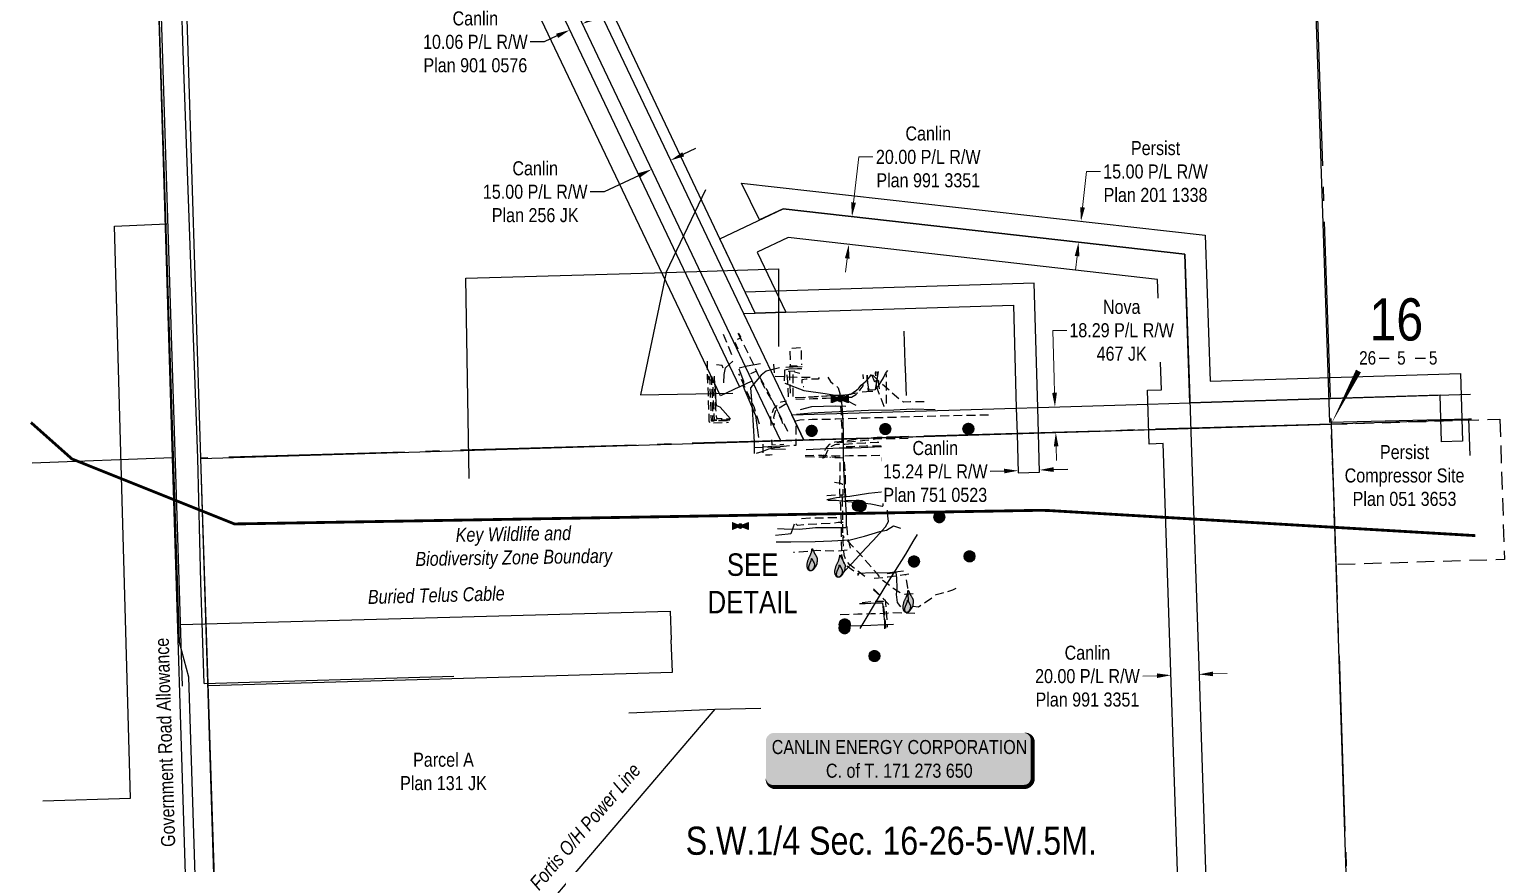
# Model space of a CAD drawing. Extents: x 663492 to 667541, y 5675958 to 5679620.
# Drawn here: x 663797 to 664847, y 5676596 to 5677190 of the extents above; entities that cross this region are included whole.
import ezdxf
from ezdxf.enums import TextEntityAlignment as Align

# ---------------------------------------------------------------- set-up
doc = ezdxf.new("R2010")
doc.units = 0
doc.header["$LTSCALE"] = 5
for name, pattern in [('DASHDOT2', [12.7, 6.35, -3.175, 0, -3.175]), ('foc-ACCESSROAD', [3.75, 2.5, -1.25]), ('foc-QUARTERLINE', [33, 25, -3, 2, -3]), ('UG_PIPE', [1.875, 1.25, -0.625])]:
    doc.linetypes.add(name, pattern=pattern)
for name, color, linetype in [('10', 1, 'Continuous'), ('9', 3, 'Continuous'), ('AS-CABLE', 224, 'foc-CABLE'), ('AS-OWNER', 7, 'Continuous'), ('AS-PIPE-UG', 44, 'UG_PIPE'), ('AS-POWER', 104, 'foc-POWER'), ('AS-SYMBOL', 7, 'Continuous'), ('AS-TELEPHONE', 224, 'foc-TEL'), ('AS-TELUS', 224, 'foc-TEL'), ('AS-WILDLIFE', 131, 'DASHDOT2'), ('C-RW', 13, 'Continuous'), ('C-SYMBOL', 7, 'Continuous'), ('DETAIL-T', 7, 'Continuous'), ('F-RW', 190, 'Continuous'), ('F-WS', 190, 'foc-ACCESSROAD'), ('L-ROAD-T', 7, 'Continuous'), ('L-SEC', 7, 'Continuous'), ('L-SECLBL', 7, 'Continuous'), ('L-SECQ', 8, 'foc-QUARTERLINE'), ('L-TITLEDB', 4, 'Continuous'), ('T-WATER', 160, 'Continuous')]:
    doc.layers.add(name, color=color, linetype=linetype)
doc.layers.add('C-RW-T', color=13, linetype='Continuous', lineweight=9)
doc.layers.add('F-RW-T', color=190, linetype='Continuous', lineweight=9)
doc.styles.add('175L', font='ARIALN.TTF', dxfattribs={"height": 20})
doc.styles.add('240', font='ARIALN.TTF', dxfattribs={"height": 30})
doc.styles.add('80', font='ARIALN.TTF', dxfattribs={"height": 10})
doc.styles.add('80CG', font='ARIALN.TTF', dxfattribs={"height": 10})
doc.styles.add('80L', font='ARIALN.TTF', dxfattribs={"height": 10})
doc.styles.add('foc-LtypeFont', font='ARIALN.TTF', dxfattribs={"height": 7.35})
doc.styles.add('SIMPLEX', font='ARIALN.TTF')
doc.linetypes.add('foc-CABLE', pattern='A,2,-1,["C",foc-LtypeFont,S=0.2,R=0,X=-0.625,Y=-0.75],-1.24,8', length=12.24)
doc.linetypes.add('foc-POWER', pattern='A,6,-1,["P",foc-LtypeFont,S=0.2,R=0,X=-0.625,Y=-0.75],-1.24,4', length=12.24)
doc.linetypes.add('foc-TEL', pattern='A,2,-1,["T",foc-LtypeFont,S=0.2,R=0,X=-0.425,Y=-0.75],-1.24,8', length=12.24)
doc.dimstyles.new('Compass 5 000', dxfattribs={"dimscale": 5, "dimtxt": 9, "dimasz": 2, "dimexe": 0.2, "dimexo": 0.0625, "dimgap": 0.5, "dimtad": 0, "dimtih": 1, "dimtoh": 1, "dimzin": 0, "dimdsep": 46, "dimtxsty": '80CG', "dimcen": 0.1, "dimse1": 1, "dimse2": 1, "dimclrd": 256, "dimclrt": 256, "dimaunit": 1, "dimadec": 4, "dimazin": 0, "dimtfac": 0.06, "dimtofl": 0, "dimtmove": 0, "dimatfit": 1, "dimfxl": 0.2, "dimtolj": 1, "dimtzin": 0, "dimlwd": -1, "dimarcsym": 0})

# ---------------------------------------------------------------- blocks, each defined once
blk = doc.blocks.new('L-SECLBL')
at = {"layer": '9', "color": 7}
for p, q in [((-5.1, -27.8), (-12.3, -27.8)), ((20.7, -27.8), (13.5, -27.8))]:
    blk.add_line(p, q, dxfattribs=at)
at = {"layer": '10', "color": 2, "style": 'SIMPLEX'}
blk.add_attdef('SEC', text='', height=30, dxfattribs=at).set_placement((0, 0), align=Align.MIDDLE)
at = {"layer": '10', "color": 5, "style": '80L'}
blk.add_attdef('TWP', text='', height=9.5, dxfattribs=at).set_placement((-14.4, -27.4), align=Align.MIDDLE_RIGHT)
blk.add_attdef('RGE', text='', height=9.5, dxfattribs=at).set_placement((3.6, -27.4), align=Align.MIDDLE_CENTER)
blk.add_attdef('MER', text='', height=9.5, dxfattribs=at).set_placement((23.2, -27.4), align=Align.MIDDLE_LEFT)
blk = doc.blocks.new('*D434')
at = {"layer": 'C-RW-T', "transparency": 16777216}
for p, q in [((664599.3, 5676729.6), (664589.3, 5676729.3)), ((664639.2, 5676731), (664649.2, 5676731.3))]:
    blk.add_line(p, q, dxfattribs=at)
for points in [[(664599.3, 5676731.3), (664599.4, 5676728), (664609.3, 5676730)], [(664639.2, 5676732.6), (664639.3, 5676729.3), (664629.2, 5676730.6)]]:
    blk.add_solid(points, dxfattribs=at)
at = {"layer": 'C-RW-T', "transparency": 16777216, "insert": (664549.8, 5676729.3), "char_height": 10, "attachment_point": 5, "style": '80CG'}
blk.add_mtext('\\A1;Canlin\\P20.00 P/L R/W\\PPlan 991 3351', dxfattribs=at)
blk = doc.blocks.new('*D435')
at = {"layer": 'F-RW-T', "transparency": 16777216}
for p, q in [((664535.1, 5676975.5), (664525.1, 5676975.5)), ((664525.1, 5676975.5), (664526.1, 5676941)), ((664526.4, 5676931), (664526.1, 5676941)), ((664527.6, 5676892.9), (664527.9, 5676882.9))]:
    blk.add_line(p, q, dxfattribs=at)
for points in [[(664528.1, 5676931.1), (664524.7, 5676931), (664526.7, 5676921)], [(664529.2, 5676892.9), (664525.9, 5676892.8), (664527.3, 5676902.9)]]:
    blk.add_solid(points, dxfattribs=at)
at = {"layer": 'F-RW-T', "transparency": 16777216, "insert": (664574.2, 5676975.5), "char_height": 10, "attachment_point": 5, "style": '80CG', "bg_fill": 3, "box_fill_scale": 1.1, "bg_fill_color": 256, "bg_fill_true_color": 13158600, "bg_fill_transparency": 0}
blk.add_mtext('\\A1;Nova\\P18.29 P/L R/W\\P467 JK', dxfattribs=at)
blk = doc.blocks.new('*D436')
at = {"layer": 'C-RW', "transparency": 16777216}
for p, q in [((664490.5, 5676875.3), (664480.5, 5676875)), ((664525.8, 5676876.4), (664535.8, 5676876.7))]:
    blk.add_line(p, q, dxfattribs=at)
for points in [[(664490.5, 5676877), (664490.6, 5676873.7), (664500.5, 5676875.6)], [(664525.7, 5676878.1), (664525.8, 5676874.7), (664515.8, 5676876.1)]]:
    blk.add_solid(points, dxfattribs=at)
at = {"layer": 'C-RW', "transparency": 16777216, "insert": (664441.5, 5676875), "char_height": 10, "attachment_point": 5, "style": '80CG', "bg_fill": 3, "box_fill_scale": 1.1, "bg_fill_color": 256, "bg_fill_true_color": 13158600, "bg_fill_transparency": 0}
blk.add_mtext('\\A1;Canlin\\P15.24 P/L R/W\\PPlan 751 0523', dxfattribs=at)
blk = doc.blocks.new('*U441')
h = blk.add_hatch(color=59)
edge = h.paths.add_edge_path()
edge.add_line((-89, -20), (89, -20))
edge.add_arc((89, -14), 6, 270, 360)
edge.add_line((95, -14), (95, 12.5))
edge.add_arc((89, 12.5), 6, 0, 90)
edge.add_line((89, 18.5), (-89, 18.5))
edge.add_arc((-89, 12.5), 6, 90, 180)
edge.add_line((-95, 12.5), (-95, -14))
edge.add_arc((-89, -14), 6, 180, 270)
at = {"color": 1, "flags": 128}
blk.add_lwpolyline([(-89, -20, 3, 3, 0), (89, -20, 3, 3, 0.414214), (95, -14, 3, 3, 0), (95, 12.5, 3, 0, 0.414214), (89, 18.5, 0, 0, 0), (-89, 18.5, 0, 0, 0.414214), (-95, 12.5, 0, 0, 0), (-95, -14, 0, 3, 0.414214)], format="xyseb", close=True, dxfattribs=at)
blk.add_lwpolyline([(-36.4, -12.5, 0, 7.5, 0), (0, 0, 0, 0, 0)], format="xyseb", dxfattribs=at)
at = {"color": 1, "style": '80'}
blk.add_attdef('ENTER_TEXT_001', (-36, -5), '', height=10, dxfattribs=at)
blk = doc.blocks.new('*D444')
at = {"layer": 'C-RW', "transparency": 16777216}
for p, q in [((664199.4, 5677198), (664208.5, 5677202.3)), ((664163.2, 5677180.8), (664153.2, 5677180.8)), ((664172.2, 5677185.1), (664163.2, 5677180.8))]:
    blk.add_line(p, q, dxfattribs=at)
for points in [[(664198.7, 5677199.5), (664200.1, 5677196.5), (664190.4, 5677193.7)], [(664171.5, 5677186.6), (664173, 5677183.6), (664181.3, 5677189.3)]]:
    blk.add_solid(points, dxfattribs=at)
at = {"layer": 'C-RW', "transparency": 16777216, "insert": (664114.1, 5677180.8), "char_height": 10, "attachment_point": 5, "style": '80CG'}
blk.add_mtext('\\A1;Canlin\\P10.06 P/L R/W\\PPlan 901 0576', dxfattribs=at)
blk = doc.blocks.new('*D449')
at = {"layer": 'C-RW', "transparency": 16777216}
for p, q in [((664262.1, 5677100.8), (664271.1, 5677105.1)), ((664230.6, 5677085.8), (664205.8, 5677074.1)), ((664205.8, 5677074.1), (664195.8, 5677074.1))]:
    blk.add_line(p, q, dxfattribs=at)
for points in [[(664261.4, 5677102.3), (664262.8, 5677099.3), (664253.1, 5677096.5)], [(664229.8, 5677087.3), (664231.3, 5677084.3), (664239.6, 5677090.1)]]:
    blk.add_solid(points, dxfattribs=at)
at = {"layer": 'C-RW', "transparency": 16777216, "insert": (664156.7, 5677074.1), "char_height": 10, "attachment_point": 5, "style": '80CG'}
blk.add_mtext('\\A1;Canlin\\P15.00 P/L R/W\\PPlan 256 JK', dxfattribs=at)
blk = doc.blocks.new('*D453')
at = {"layer": 'C-RW-T', "transparency": 16777216}
for p, q in [((664383.3, 5677066.4), (664387, 5677098.9)), ((664387, 5677098.9), (664397, 5677098.9)), ((664378.8, 5677026.7), (664377.7, 5677016.8))]:
    blk.add_line(p, q, dxfattribs=at)
for points in [[(664381.6, 5677066.6), (664385, 5677066.3), (664382.2, 5677056.5)], [(664377.2, 5677026.9), (664380.5, 5677026.5), (664379.9, 5677036.6)]]:
    blk.add_solid(points, dxfattribs=at)
at = {"layer": 'C-RW-T', "transparency": 16777216, "insert": (664436.5, 5677098.9), "char_height": 10, "attachment_point": 5, "style": '80CG'}
blk.add_mtext('\\A1;Canlin\\P20.00 P/L R/W\\PPlan 991 3351', dxfattribs=at)
blk = doc.blocks.new('*D454')
at = {"layer": 'F-RW-T', "transparency": 16777216}
for p, q in [((664546.3, 5677063), (664549.2, 5677088.5)), ((664549.2, 5677088.5), (664559.2, 5677088.5)), ((664542.4, 5677028.4), (664541.3, 5677018.4))]:
    blk.add_line(p, q, dxfattribs=at)
for points in [[(664544.7, 5677063.2), (664548, 5677062.9), (664545.2, 5677053.1)], [(664540.8, 5677028.5), (664544.1, 5677028.2), (664543.5, 5677038.3)]]:
    blk.add_solid(points, dxfattribs=at)
at = {"layer": 'F-RW-T', "transparency": 16777216, "insert": (664598.3, 5677088.5), "char_height": 10, "attachment_point": 5, "style": '80CG'}
blk.add_mtext('\\A1;Persist\\P15.00 P/L R/W\\PPlan 201 1338', dxfattribs=at)
blk = doc.blocks.new('VALVE')
h = blk.add_hatch(color=255)
h.dxf.hatch_style = 1
edge = h.paths.add_edge_path()
edge.add_line((-0.33, 0.24), (-1.2, 0.59))
edge.add_line((-1.2, 0.59), (-1.2, -0.59))
edge.add_line((-1.2, -0.59), (-0.33, -0.24))
edge.add_arc((0, 0), 0.411, 215.8775, 324.1225)
edge.add_line((0.33, -0.24), (1.2, -0.59))
edge.add_line((1.2, -0.59), (1.2, 0.59))
edge.add_line((1.2, 0.59), (0.33, 0.24))
edge.add_arc((0, 0), 0.411, 35.8775, 144.1225)
at = {"color": 48}
for p, q in [((-1.1, 0.44), (-1.1, -0.44)), ((-0.29, 0.12), (-1.1, 0.44)), ((0.29, 0.12), (1.1, 0.44)), ((1.1, 0.44), (1.1, -0.44)), ((-1.1, -0.44), (-0.29, -0.12)), ((1.1, -0.44), (0.29, -0.12))]:
    blk.add_line(p, q, dxfattribs=at)
for radius in [0.311, 0.11]:
    blk.add_circle((0, 0), radius, dxfattribs=at)
blk = doc.blocks.new('FLARE')
h = blk.add_hatch(color=255)
h.dxf.hatch_style = 1
h.paths.add_polyline_path([(0.16, 2.41, 0.114147), (0.13, 2.43), (0.11, 2.44, 0.261551), (0.01, 2.42), (0, 2.41, 0.131268), (-0.03, 2.37), (-0.04, 2.35, 0.041497), (-0.05, 2.33), (-0.05, 2.29, 0.015174), (-0.05, 2.29), (-0.06, 2.24, 0.004376), (-0.06, 2.24), (-0.07, 2.18), (-0.08, 2.11), (-0.09, 2.05), (-0.1, 1.98), (-0.12, 1.91), (-0.14, 1.83), (-0.17, 1.76), (-0.19, 1.68), (-0.22, 1.61), (-0.26, 1.53), (-0.29, 1.46), (-0.32, 1.39), (-0.36, 1.32), (-0.39, 1.25, 0.000505), (-0.39, 1.25), (-0.43, 1.18, 0.002398), (-0.43, 1.18), (-0.46, 1.1, 0.004177), (-0.46, 1.1), (-0.5, 1.03, 0.005735), (-0.5, 1.03), (-0.53, 0.95, 0.006994), (-0.53, 0.95), (-0.56, 0.87, 0.00791), (-0.57, 0.87), (-0.6, 0.78, 0.008323), (-0.6, 0.78), (-0.63, 0.69, 0.008095), (-0.63, 0.68), (-0.66, 0.59, 0.008067), (-0.66, 0.59), (-0.68, 0.49, 0.008387), (-0.68, 0.49), (-0.7, 0.39, 0.009056), (-0.71, 0.38), (-0.72, 0.28, 0.010123), (-0.72, 0.28), (-0.74, 0.18, 0.011689), (-0.74, 0.18), (-0.75, 0.08, 0.013925), (-0.75, 0.08), (-0.75, -0.02, 0.016488), (-0.75, -0.02), (-0.75, -0.11, 0.017255), (-0.75, -0.12), (-0.74, -0.2, 0.01735), (-0.74, -0.2), (-0.73, -0.28, 0.017311), (-0.73, -0.29), (-0.71, -0.36, 0.01715), (-0.71, -0.36), (-0.69, -0.43, 0.016886), (-0.69, -0.44), (-0.66, -0.5, 0.016546), (-0.66, -0.5), (-0.63, -0.56, 0.016164), (-0.63, -0.56), (-0.6, -0.61, 0.016329), (-0.6, -0.62), (-0.57, -0.66, 0.018828), (-0.57, -0.67), (-0.54, -0.71, 0.022087), (-0.53, -0.71), (-0.5, -0.75, 0.025345), (-0.49, -0.76), (-0.46, -0.78, 0.028234), (-0.45, -0.79), (-0.42, -0.82, 0.030298), (-0.41, -0.82), (-0.37, -0.84, 0.031129), (-0.36, -0.85), (-0.32, -0.86, 0.030544), (-0.31, -0.87), (-0.27, -0.88, 0.028465), (-0.26, -0.88), (-0.22, -0.89, 0.025311), (-0.21, -0.89), (-0.16, -0.89, 0.02283), (-0.15, -0.89), (-0.11, -0.89, 0.021226), (-0.1, -0.89), (-0.05, -0.88, 0.020401), (-0.04, -0.88), (0, -0.87, 0.020299), (0.01, -0.87), (0.05, -0.85, 0.020911), (0.06, -0.85), (0.11, -0.83, 0.022277), (0.11, -0.83), (0.15, -0.81, 0.023712), (0.16, -0.8), (0.2, -0.78, 0.022408), (0.21, -0.78), (0.24, -0.75, 0.01993), (0.25, -0.74), (0.28, -0.72, 0.017146), (0.28, -0.71), (0.31, -0.68, 0.014211), (0.32, -0.68), (0.35, -0.64, 0.011221), (0.35, -0.64), (0.37, -0.61, 0.008212), (0.38, -0.61), (0.4, -0.57, 0.005172), (0.4, -0.57), (0.42, -0.54, 0.002523), (0.43, -0.54), (0.45, -0.5, 0.001671), (0.45, -0.5), (0.47, -0.47, 0.001229), (0.47, -0.47), (0.49, -0.44, 0.00075), (0.49, -0.44), (0.51, -0.41, 0.00026), (0.51, -0.41), (0.54, -0.37), (0.56, -0.34), (0.58, -0.3), (0.61, -0.27), (0.63, -0.23, 0.001311), (0.63, -0.23), (0.66, -0.19, 0.003726), (0.66, -0.19), (0.69, -0.15, 0.006065), (0.69, -0.14), (0.72, -0.1, 0.008452), (0.72, -0.1), (0.74, -0.05, 0.010991), (0.75, -0.05), (0.77, 0, 0.013767), (0.77, 0), (0.79, 0.05, 0.016839), (0.8, 0.05), (0.81, 0.1, 0.019104), (0.82, 0.11), (0.83, 0.15, 0.016987), (0.83, 0.16), (0.84, 0.21, 0.013636), (0.84, 0.21), (0.85, 0.26, 0.010244), (0.85, 0.27), (0.86, 0.31, 0.006846), (0.86, 0.32), (0.86, 0.37, 0.003419), (0.86, 0.37), (0.86, 0.41), (0.87, 0.46), (0.87, 0.5), (0.88, 0.54), (0.88, 0.59), (0.89, 0.63, 0.001278), (0.89, 0.63), (0.89, 0.67, 0.004735), (0.89, 0.67), (0.9, 0.71, 0.008354), (0.9, 0.72), (0.9, 0.76, 0.012059), (0.9, 0.76), (0.9, 0.8, 0.015712), (0.9, 0.81), (0.9, 0.85, 0.018457), (0.9, 0.85), (0.9, 0.89, 0.018102), (0.9, 0.9), (0.89, 0.94, 0.016533), (0.89, 0.95), (0.88, 0.99, 0.014576), (0.88, 0.99), (0.87, 1.03, 0.012435), (0.86, 1.04), (0.85, 1.08, 0.010283), (0.85, 1.09), (0.83, 1.13, 0.00824), (0.83, 1.13), (0.81, 1.18, 0.00638), (0.81, 1.18), (0.78, 1.23, 0.004735), (0.78, 1.23), (0.76, 1.29, 0.003388), (0.75, 1.29), (0.73, 1.34, 0.002345), (0.73, 1.34), (0.7, 1.4, 0.001492), (0.7, 1.4), (0.67, 1.46, 0.000746), (0.67, 1.46), (0.63, 1.51), (0.6, 1.57), (0.57, 1.62), (0.55, 1.68), (0.52, 1.73), (0.49, 1.78), (0.47, 1.83), (0.45, 1.87), (0.42, 1.92), (0.4, 1.97), (0.38, 2.02), (0.35, 2.08, 0.000332), (0.35, 2.08), (0.33, 2.13, 0.001849), (0.33, 2.13), (0.3, 2.19, 0.0038), (0.3, 2.19), (0.27, 2.24, 0.006473), (0.27, 2.24), (0.25, 2.29, 0.010865), (0.24, 2.3), (0.22, 2.34, 0.019524), (0.22, 2.34), (0.19, 2.38, 0.041077), (0.18, 2.39)])
at = {"color": 48, "flags": 128}
for points in [[(0.11, -0.72), (0.07, -0.74), (0.03, -0.76), (-0.02, -0.77), (-0.07, -0.78), (-0.11, -0.79), (-0.16, -0.79), (-0.2, -0.79), (-0.25, -0.78), (-0.29, -0.77), (-0.32, -0.76), (-0.36, -0.74), (-0.4, -0.71), (-0.43, -0.68), (-0.46, -0.65), (-0.49, -0.61), (-0.52, -0.56), (-0.54, -0.51), (-0.57, -0.46), (-0.59, -0.4), (-0.61, -0.33), (-0.63, -0.26), (-0.64, -0.19), (-0.65, -0.11), (-0.65, -0.02), (-0.65, 0.07), (-0.64, 0.17), (-0.63, 0.27), (-0.61, 0.36), (-0.58, 0.46), (-0.56, 0.56), (-0.53, 0.66), (-0.5, 0.75), (-0.47, 0.83), (-0.44, 0.91), (-0.41, 0.99), (-0.37, 1.06), (-0.34, 1.13), (-0.3, 1.2), (-0.27, 1.27), (-0.23, 1.34), (-0.2, 1.42), (-0.16, 1.49), (-0.13, 1.57), (-0.1, 1.65), (-0.07, 1.73), (-0.04, 1.8), (-0.02, 1.88), (0, 1.96), (0.01, 2.03), (0.02, 2.1), (0.03, 2.17), (0.04, 2.22), (0.05, 2.27), (0.05, 2.31), (0.06, 2.34), (0.08, 2.35), (0.09, 2.34), (0.11, 2.32), (0.13, 2.29), (0.16, 2.25), (0.18, 2.2), (0.21, 2.14), (0.24, 2.09), (0.26, 2.03), (0.29, 1.98), (0.31, 1.93), (0.33, 1.88), (0.36, 1.83), (0.38, 1.78), (0.41, 1.73), (0.43, 1.68), (0.46, 1.63), (0.49, 1.58), (0.52, 1.52), (0.55, 1.47), (0.58, 1.41), (0.61, 1.35), (0.64, 1.3), (0.67, 1.24), (0.69, 1.19), (0.72, 1.14), (0.74, 1.09), (0.75, 1.05), (0.77, 1), (0.78, 0.96), (0.79, 0.92), (0.8, 0.88), (0.8, 0.84), (0.8, 0.8), (0.8, 0.76), (0.8, 0.72), (0.79, 0.68), (0.79, 0.64), (0.78, 0.6), (0.78, 0.56), (0.77, 0.51), (0.77, 0.47), (0.76, 0.42), (0.76, 0.37), (0.76, 0.33), (0.75, 0.28), (0.74, 0.23), (0.73, 0.18), (0.72, 0.13), (0.7, 0.09), (0.68, 0.04), (0.66, 0), (0.63, -0.05), (0.61, -0.09), (0.58, -0.13), (0.55, -0.17), (0.53, -0.21), (0.5, -0.25), (0.48, -0.28), (0.45, -0.32), (0.43, -0.35), (0.41, -0.38), (0.39, -0.42), (0.37, -0.45), (0.34, -0.48), (0.32, -0.51), (0.3, -0.55), (0.27, -0.58), (0.24, -0.61), (0.21, -0.64), (0.18, -0.67), (0.15, -0.7)], [(0.02, -0.75), (-0.01, -0.76), (-0.03, -0.77), (-0.05, -0.78), (-0.08, -0.78), (-0.11, -0.79), (-0.13, -0.79), (-0.16, -0.79), (-0.18, -0.78), (-0.2, -0.78), (-0.23, -0.77), (-0.25, -0.76), (-0.26, -0.74), (-0.28, -0.73), (-0.3, -0.71), (-0.32, -0.69), (-0.33, -0.66), (-0.35, -0.63), (-0.36, -0.6), (-0.37, -0.57), (-0.39, -0.53), (-0.4, -0.49), (-0.4, -0.45), (-0.41, -0.41), (-0.41, -0.36), (-0.41, -0.31), (-0.4, -0.25), (-0.39, -0.2), (-0.38, -0.14), (-0.37, -0.09), (-0.36, -0.03), (-0.34, 0.02), (-0.32, 0.07), (-0.31, 0.12), (-0.29, 0.16), (-0.27, 0.21), (-0.25, 0.25), (-0.23, 0.29), (-0.21, 0.33), (-0.19, 0.37), (-0.17, 0.41), (-0.15, 0.45), (-0.14, 0.49), (-0.12, 0.53), (-0.1, 0.58), (-0.08, 0.62), (-0.07, 0.66), (-0.06, 0.71), (-0.05, 0.75), (-0.04, 0.79), (-0.03, 0.83), (-0.03, 0.87), (-0.02, 0.9), (-0.02, 0.93), (-0.01, 0.95), (-0.01, 0.96), (0, 0.97), (0.01, 0.96), (0.02, 0.95), (0.03, 0.94), (0.04, 0.91), (0.06, 0.88), (0.07, 0.86), (0.09, 0.82), (0.1, 0.79), (0.12, 0.76), (0.13, 0.74), (0.14, 0.71), (0.16, 0.68), (0.17, 0.65), (0.18, 0.63), (0.2, 0.6), (0.21, 0.57), (0.23, 0.54), (0.25, 0.51), (0.26, 0.47), (0.28, 0.44), (0.3, 0.41), (0.31, 0.38), (0.33, 0.35), (0.34, 0.32), (0.36, 0.29), (0.37, 0.27), (0.38, 0.24), (0.39, 0.22), (0.39, 0.19), (0.4, 0.17), (0.4, 0.15), (0.41, 0.13), (0.41, 0.1), (0.41, 0.08), (0.4, 0.06), (0.4, 0.04), (0.4, 0.01), (0.39, -0.01), (0.39, -0.03), (0.39, -0.06), (0.39, -0.08), (0.38, -0.11), (0.38, -0.14), (0.38, -0.16), (0.38, -0.19), (0.37, -0.22), (0.37, -0.24), (0.36, -0.27), (0.35, -0.3), (0.34, -0.32), (0.32, -0.35), (0.31, -0.37), (0.3, -0.4), (0.28, -0.42), (0.27, -0.44), (0.25, -0.46), (0.24, -0.48), (0.22, -0.5), (0.21, -0.52), (0.2, -0.54), (0.19, -0.56), (0.17, -0.58), (0.16, -0.6), (0.15, -0.61), (0.14, -0.63), (0.12, -0.65), (0.11, -0.67), (0.09, -0.69), (0.08, -0.7), (0.06, -0.72), (0.04, -0.74)]]:
    blk.add_lwpolyline(points, close=True, dxfattribs=at)
blk = doc.blocks.new('*X461')
at = {"color": 0}
for p, q in [((102.7, -2061.1), (108.2, -2061.1)), ((102.9, -2060.9), (108, -2060.9)), ((103.2, -2060.8), (107.7, -2060.8)), ((103.5, -2060.6), (107.4, -2060.6)), ((103.9, -2060.5), (107, -2060.5)), ((104.5, -2060.3), (106.5, -2060.3)), ((102.1, -2061.6), (108.8, -2061.6)), ((102.1, -2068.4), (108.8, -2068.4)), ((102.2, -2061.7), (108.8, -2061.7)), ((102.2, -2068.3), (108.7, -2068.3)), ((102.3, -2061.4), (108.6, -2061.4)), ((102.3, -2061.9), (108.6, -2061.9)), ((102.3, -2068.1), (108.6, -2068.1)), ((102.3, -2068.6), (108.7, -2068.6)), ((102.5, -2061.2), (108.5, -2061.2)), ((102.5, -2062), (108.4, -2062)), ((102.5, -2068), (108.4, -2068)), ((102.5, -2068.7), (108.5, -2068.7)), ((102.6, -2062.2), (108.3, -2062.2)), ((102.7, -2067.8), (108.3, -2067.8)), ((102.7, -2068.9), (108.3, -2068.9)), ((102.8, -2062.3), (108.1, -2062.3)), ((102.8, -2067.7), (108.1, -2067.7)), ((102.9, -2069.1), (108, -2069.1)), ((103, -2062.5), (108, -2062.5)), ((103, -2067.5), (108, -2067.5)), ((103.1, -2062.7), (107.8, -2062.7)), ((103.1, -2067.3), (107.8, -2067.3)), ((103.2, -2069.2), (107.8, -2069.2)), ((103.3, -2062.8), (107.7, -2062.8)), ((103.3, -2067.2), (107.6, -2067.2)), ((103.4, -2063), (107.5, -2063)), ((103.4, -2067), (107.5, -2067)), ((103.5, -2069.4), (107.4, -2069.4)), ((103.6, -2063.1), (107.3, -2063.1)), ((103.6, -2066.9), (107.3, -2066.9)), ((103.7, -2063.3), (107.2, -2063.3)), ((103.8, -2066.7), (107.2, -2066.7)), ((103.9, -2063.4), (107, -2063.4)), ((103.9, -2066.6), (107, -2066.6)), ((103.9, -2069.5), (107.1, -2069.5)), ((104.1, -2063.6), (106.9, -2063.6)), ((104.1, -2066.4), (106.9, -2066.4)), ((104.2, -2063.7), (106.7, -2063.7)), ((104.2, -2066.2), (106.7, -2066.2)), ((104.4, -2063.9), (106.6, -2063.9)), ((104.4, -2066.1), (106.6, -2066.1)), ((104.4, -2069.7), (106.5, -2069.7)), ((104.5, -2064.1), (106.4, -2064.1)), ((104.5, -2065.9), (106.4, -2065.9)), ((104.7, -2064.2), (106.3, -2064.2)), ((104.7, -2065.8), (106.2, -2065.8)), ((104.8, -2064.4), (106.1, -2064.4)), ((104.8, -2065.6), (106.1, -2065.6)), ((105, -2064.5), (105.9, -2064.5)), ((105, -2065.5), (105.9, -2065.5)), ((105.1, -2064.7), (105.8, -2064.7)), ((105.2, -2065.3), (105.8, -2065.3)), ((105.3, -2064.8), (105.6, -2064.8)), ((105.3, -2065.2), (105.6, -2065.2))]:
    blk.add_line(p, q, dxfattribs=at)
blk = doc.blocks.new('Pile')
h = blk.add_hatch(color=255)
h.dxf.hatch_style = 1
edge = h.paths.add_edge_path()
edge.add_arc((0, 0), 0.868, 0, 360)
at = {"color": 224}
for p, q in [((0.54, -0.54), (-0.54, 0.54)), ((-0.54, -0.54), (0.54, 0.54))]:
    blk.add_line(p, q, dxfattribs=at)
blk.add_circle((0, 0), 0.768, dxfattribs=at)
at = {"color": 224, "xscale": 0.16, "yscale": 0.16, "zscale": 0.16}
blk.add_blockref('*X461', (-16.87, 330.4), dxfattribs=at)

msp = doc.modelspace()

# ---------------------------------------------------------------- linework, layer by layer
at = {"layer": 'AS-CABLE', "flags": 128}
for points in [[(664420.969, 5676929.086), (664420.78, 5676934.568), (664420.525, 5676942.904), (664420.087, 5676952.181), (664419.27, 5676974.99)], [(664290.472, 5676948.601), (664289.758, 5676950.548), (664285.831, 5676950.899)], [(664291.062, 5676938.031), (664291.155, 5676944.055), (664292.125, 5676948.792), (664297.486, 5676953.561)], [(664301.987, 5676948.7), (664307.557, 5676950.166), (664317.001, 5676951.999)], [(664334.163, 5676939.488), (664334.38, 5676943.947), (664334.378, 5676947.311), (664337.569, 5676948.019), (664343.408, 5676948.374), (664346.579, 5676948.311)], [(664346.792, 5676949.625), (664340.289, 5676949.171), (664335.174, 5676949.055)], [(664295.646, 5676912.612), (664288.406, 5676920.793), (664286.028, 5676921.666), (664285.492, 5676923.913), (664284.977, 5676934.326), (664284.285, 5676938.875), (664283.404, 5676939.648), (664282.372, 5676939.751), (664280.395, 5676940.402), (664280.142, 5676943.007)], [(664301.778, 5676948.038), (664304.89, 5676939.433), (664304.736, 5676935.732), (664305.985, 5676932.663), (664313.518, 5676914.823), (664315.548, 5676899.327)], [(664334.336, 5676937.953), (664347.887, 5676932.56), (664363.113, 5676930.52), (664375.817, 5676928.472), (664378.581, 5676925.547), (664384.914, 5676922.152)], [(664398.771, 5676933.032), (664394.287, 5676932.802), (664394.115, 5676933.975), (664393.829, 5676936.452), (664393.339, 5676940.703), (664393.268, 5676943.616)], [(664400.772, 5676946.301), (664398.736, 5676933.058)], [(664399.344, 5676934.454), (664401.126, 5676936.108), (664402.807, 5676938.495), (664404.737, 5676941.782), (664406.061, 5676944.776), (664407.635, 5676946.919)], [(664345.601, 5676919.247), (664353.68, 5676921.188), (664370.336, 5676921.678), (664377.813, 5676921.636)], [(664314.167, 5676888.167), (664318.386, 5676889.151), (664323.109, 5676891.255), (664327.337, 5676892.219), (664331.116, 5676892.288)], [(664364.402, 5676855.064), (664371.276, 5676856.507), (664380.581, 5676857.507), (664393.971, 5676859.58), (664403.038, 5676860.531), (664407.123, 5676860.723), (664410.571, 5676862.63)], [(664403.844, 5676862.827), (664404.158, 5676850.492), (664403.592, 5676850.182), (664395.72, 5676851.757), (664384.362, 5676852.931), (664376.694, 5676853.754), (664371.035, 5676854.379), (664365.089, 5676854.346)], [(664375.965, 5676803.026), (664382.314, 5676809.676), (664392.164, 5676820.522), (664397.323, 5676825.919), (664406.18, 5676835.71), (664408.317, 5676839.422), (664407.843, 5676843.569), (664407.508, 5676847.411)], [(664386.522, 5676801.053), (664386.718, 5676802.651), (664396.732, 5676803.035), (664407.154, 5676802.896), (664414.958, 5676803.923), (664418.96, 5676804.282)], [(664407.236, 5676802.497), (664413.489, 5676803.037), (664413.955, 5676799.339), (664414.208, 5676791.78), (664413.622, 5676787.51), (664414.332, 5676781.773), (664416.644, 5676778.667)], [(664387.485, 5676781.092), (664391.628, 5676781.151), (664399.889, 5676781.538), (664404.033, 5676781.615), (664404.698, 5676773.918), (664405.24, 5676768.283), (664405.402, 5676763.091)], [(664411.792, 5676766.194), (664405.295, 5676765.856), (664395.714, 5676765.504), (664388.551, 5676765.281), (664373.694, 5676764.727)]]:
    msp.add_lwpolyline(points, dxfattribs=at)
at = {"layer": 'AS-CABLE'}
for points in [[(664330.504, 5676948.742), (664321.191, 5676946.541), (664317.512, 5676943.592), (664310.01, 5676934.637), (664311.122, 5676919.694), (664312.501, 5676896.016), (664312.488, 5676887.82)], [(664341.108, 5676837.572), (664340.368, 5676835.396), (664338.68, 5676830.753), (664336.661, 5676830.341), (664327.69, 5676829.464)], [(664328.203, 5676824.985), (664338.771, 5676824.982), (664355.952, 5676825.088), (664367.924, 5676825.609), (664380.883, 5676826.439), (664391.119, 5676828.926), (664401.933, 5676832.282), (664406.859, 5676833.281), (664411.737, 5676836.36), (664416.782, 5676834.609)], [(664428.579, 5676830.194), (664425.463, 5676825.177), (664420.338, 5676816.256), (664412.861, 5676804.547), (664405.614, 5676792.863), (664397.892, 5676780.382), (664391.976, 5676770.362), (664387.761, 5676763.219)]]:
    msp.add_lwpolyline(points, dxfattribs=at)
at = {"layer": 'AS-PIPE-UG', "flags": 128}
for points in [[(664296.703, 5676958.142), (664290.58, 5676973.112)], [(664301.277, 5676973.562), (664302.785, 5676970.988), (664302.294, 5676969.716), (664298.868, 5676968.46), (664298.734, 5676967.241), (664300.878, 5676962.267)], [(664300.947, 5676973.568), (664308.915, 5676957.682), (664312.696, 5676949.976), (664315.179, 5676943.983), (664320.95, 5676932.759), (664328.201, 5676920.332), (664332.245, 5676910.734), (664333.7, 5676906.74)], [(664345.594, 5676963.117), (664338.023, 5676962.457), (664338.138, 5676950.19), (664346.261, 5676950.259)], [(664345.999, 5676961.056), (664346.075, 5676955), (664346.385, 5676950.963)], [(664279.087, 5676953.607), (664279.134, 5676942.643), (664279.804, 5676930.014), (664280.372, 5676911.031), (664280.833, 5676909.506), (664292.471, 5676909.976), (664294.223, 5676910.113)], [(664326.444, 5676951.514), (664326.84, 5676942.859), (664345.133, 5676942.081), (664355.514, 5676942.23)], [(664343.673, 5676949.595), (664337.629, 5676949.689), (664337.854, 5676938.999), (664338.398, 5676928.249)], [(664293.518, 5676911.192), (664282.154, 5676910.847), (664281.398, 5676929.976), (664281.008, 5676942.718)], [(664282.113, 5676942.97), (664283.016, 5676911.574), (664295.404, 5676911.866)], [(664295.256, 5676911.443), (664284.426, 5676911.451), (664283.739, 5676925.092), (664283.222, 5676942.006)], [(664284.025, 5676942.989), (664284.581, 5676929.969), (664285.106, 5676919.481), (664285.73, 5676912.709), (664292.176, 5676912.859), (664295.823, 5676912.548)], [(664316.382, 5676908.699), (664312.541, 5676921.063), (664305.227, 5676936.715), (664301.75, 5676944.591)], [(664336.622, 5676903.39), (664332.849, 5676911.434), (664321.735, 5676933.041), (664314.219, 5676946.333), (664307.933, 5676943.584)], [(664336.914, 5676928.166), (664336.612, 5676938.894), (664336.036, 5676945.343), (664336.263, 5676946.29), (664341.559, 5676946.653)], [(664340.272, 5676928.416), (664340.314, 5676939.268), (664340.458, 5676946.245), (664345.155, 5676944.916)], [(664341.8, 5676927.75), (664354.621, 5676928.216), (664363.71, 5676928.853), (664371.317, 5676929.342), (664377.184, 5676929.541), (664381.418, 5676930.002), (664386.604, 5676933.81), (664388.787, 5676936.432), (664392.404, 5676939.54), (664394.929, 5676942.316), (664396.185, 5676943.958)], [(664342.272, 5676926.492), (664354.567, 5676926.958), (664363.818, 5676927.281), (664377.398, 5676927.816), (664381.95, 5676927.983), (664385.357, 5676930), (664388.024, 5676933.054), (664390.186, 5676936.069), (664390.328, 5676940.647), (664390.15, 5676944.12)], [(664358.9, 5676941.976), (664358.164, 5676940.74), (664349.584, 5676940.835), (664346.419, 5676940.177), (664346.493, 5676935.62), (664347.837, 5676935.57)], [(664363.71, 5676928.853), (664371.317, 5676929.342), (664377.184, 5676929.541), (664381.418, 5676930.002), (664386.604, 5676933.81), (664388.787, 5676936.432), (664392.404, 5676939.54), (664394.929, 5676942.316), (664396.185, 5676943.958), (664404.842, 5676921.586), (664406.786, 5676921.85), (664406.884, 5676928.577), (664406.838, 5676932.516), (664406.85, 5676938.08), (664406.623, 5676945.746)], [(664365.034, 5676942.196), (664366.946, 5676938.984), (664372.447, 5676934.547), (664373.574, 5676930.6)], [(664392.719, 5676943.633), (664392.835, 5676940.721), (664393.251, 5676936.42), (664393.464, 5676934.105), (664393.703, 5676932.187), (664396.973, 5676932.272)], [(664433.573, 5676924.519), (664423.599, 5676924.629), (664418.993, 5676924.358), (664415.884, 5676926.369), (664410.93, 5676930.867), (664408.983, 5676932.738), (664403.137, 5676937.636), (664399.474, 5676941.326), (664396.792, 5676943.717)], [(664399.869, 5676933.85), (664398.993, 5676945.034), (664399.151, 5676946.256)], [(664401.757, 5676933.828), (664400.096, 5676946.003)], [(664395.704, 5676931.851), (664389.428, 5676931.437), (664384.344, 5676930.495), (664377.209, 5676929.225), (664371.355, 5676929.051), (664341.908, 5676927.366)], [(664373.574, 5676930.6), (664373.802, 5676924.114), (664374.412, 5676915.631), (664375.03, 5676903.21), (664374.99, 5676895.771)], [(664324.56, 5676907.856), (664324.38, 5676913.61), (664326.561, 5676919.953), (664331.806, 5676924.581), (664335.651, 5676925.309)], [(664335.753, 5676923.524), (664327.819, 5676918.526), (664326.418, 5676913.461), (664326.748, 5676908.116)], [(664479.442, 5676915.216), (664425.583, 5676913.958), (664411.509, 5676913.478), (664393.188, 5676913.065), (664370.814, 5676912.183), (664353.843, 5676912.01), (664345.006, 5676911.505), (664342.198, 5676910.875), (664342.253, 5676904.762), (664342.266, 5676894.596), (664342.253, 5676893.524), (664333.47, 5676892.856), (664318.443, 5676891.868), (664310.956, 5676892.021)], [(664324.985, 5676897.626), (664325.057, 5676894.085), (664330.565, 5676894.266), (664333.765, 5676894.415)], [(664422.49, 5676899.844), (664407.499, 5676899.421), (664400.25, 5676899.254), (664391.066, 5676898.186), (664381.87, 5676897.413), (664376.517, 5676896.352), (664370.005, 5676895.877), (664365.89, 5676894.211), (664363.071, 5676890.826), (664361.741, 5676885.584), (664361.53, 5676884.354)], [(664362.609, 5676884.833), (664365.054, 5676890.175), (664367.343, 5676892.875), (664370.288, 5676894.194), (664377.108, 5676894.592), (664382.422, 5676894.998), (664391.599, 5676895.451), (664400.11, 5676895.798), (664407.643, 5676896.04), (664421.409, 5676896.001)], [(664422.204, 5676898.504), (664407.458, 5676898.236), (664400.309, 5676898.226), (664391.371, 5676896.968), (664382.146, 5676896.215), (664376.758, 5676895.789), (664371.41, 5676895.218)], [(664334.359, 5676892.941), (664322.592, 5676892.522), (664315.876, 5676892.176)], [(664318.79, 5676894.576), (664318.816, 5676890.037), (664318.839, 5676886.994), (664323.744, 5676886.92), (664325.383, 5676887.217)], [(664348.901, 5676886.371), (664361.076, 5676886.743), (664369.758, 5676886.161), (664380.487, 5676886.296), (664391.249, 5676886.322), (664403.43, 5676886.701), (664403.707, 5676879.447), (664404.045, 5676874.672), (664408.536, 5676874.74)], [(664349.228, 5676885.618), (664366.497, 5676885.411), (664373.755, 5676885.093), (664373.571, 5676876.903), (664373.206, 5676860.921), (664374.016, 5676850.013), (664374.554, 5676835.264), (664374.538, 5676825.148), (664374.809, 5676815.594), (664376.058, 5676809.903), (664383.667, 5676804.183), (664387.133, 5676801.899)], [(664421.706, 5676893.752), (664399.891, 5676893.014), (664392.191, 5676893.055), (664382.5, 5676892.671), (664376.622, 5676892.607)], [(664391.276, 5676800.255), (664380.354, 5676808.783), (664378.093, 5676811.442), (664376.584, 5676815.415), (664375.921, 5676825.214), (664375.669, 5676835.383), (664375.578, 5676849.819), (664375.34, 5676856.002), (664377.862, 5676855.868), (664377.528, 5676860.842), (664377.61, 5676870.874), (664376.885, 5676883.68), (664376.41, 5676884.468), (664366.344, 5676885.039)], [(664364.314, 5676857.943), (664371.292, 5676858.377), (664375.854, 5676858.429), (664375.929, 5676862.644), (664375.496, 5676865.992), (664374.284, 5676866.593), (664366.745, 5676867.444)], [(664374.687, 5676858.403), (664375.376, 5676855.979)], [(664375.972, 5676838.814), (664372.335, 5676838.61), (664367.56, 5676838.096), (664358.572, 5676837.748), (664348.295, 5676836.969), (664343.443, 5676836.609), (664342.327, 5676837.652)], [(664346.326, 5676841.681), (664352.229, 5676841.964), (664358.286, 5676841.99), (664367.874, 5676842.3), (664371.413, 5676842.25), (664374.457, 5676842.403)], [(664381.142, 5676820.462), (664378.982, 5676830.385), (664378.728, 5676838.531), (664378.01, 5676838.583)], [(664425.706, 5676787.972), (664420.093, 5676787.429), (664417.685, 5676787.959), (664412.109, 5676791.429), (664404.504, 5676797.179), (664400.818, 5676801.363), (664397.147, 5676805.681), (664386.602, 5676817.63), (664375.382, 5676829.611)], [(664378.721, 5676818.926), (664370.373, 5676818.206), (664357.07, 5676818.695), (664344.565, 5676817.567), (664340.607, 5676817.387)], [(664422.715, 5676801.938), (664407.814, 5676799.765), (664396.79, 5676798.71)], [(664422.408, 5676782.355), (664421.967, 5676792.478), (664420.994, 5676797.823), (664420.393, 5676801.485)], [(664397.581, 5676791.545), (664407.8, 5676781.144), (664410.231, 5676778.562)], [(664397.627, 5676790.754), (664405.742, 5676783.32), (664406.409, 5676778.651), (664407.097, 5676768.27), (664407.226, 5676764.289)], [(664425.445, 5676779.095), (664429.581, 5676778.619), (664442.168, 5676787.384), (664445.847, 5676788.345), (664454.027, 5676790.718), (664456.529, 5676792.098)], [(664406.377, 5676763.509), (664405.964, 5676768.207), (664404.915, 5676778.451), (664404.556, 5676782.581), (664399.622, 5676782.527), (664391.564, 5676781.874), (664388.048, 5676781.516)], [(664373.904, 5676773.204), (664386.34, 5676773.622), (664395.787, 5676773.897), (664401.297, 5676773.909), (664410.828, 5676774.677), (664427.47, 5676774.063), (664429.488, 5676774.443)]]:
    msp.add_lwpolyline(points, dxfattribs=at)
at = {"layer": 'AS-POWER', "flags": 128}
for points in [[(663921.008, 5676724.215), (663918.743, 5676796.286), (663916.464, 5676884.43), (663906.091, 5677174.112), (663889.562, 5677692.729), (663887.645, 5677788.719)], [(664705.394, 5677412.987), (664722.094, 5676910.029), (664821.092, 5676912.409), (664822.067, 5676886.395)], [(663910.212, 5676250.236), (663913.825, 5676476.688), (663917.234, 5676505.984), (663910.06, 5676728.665), (663903.485, 5676753.254), (663884.591, 5677342.761)], [(664107.207, 5677012.741), (664249.985, 5677016.704), (664278.243, 5677075.666)], [(664109.598, 5676870.025), (664107.207, 5677012.741)], [(664249.985, 5677016.704), (664231.768, 5676929.632), (664297.386, 5676930.882)], [(664249.985, 5677016.704), (664329.823, 5677019.241), (664329.883, 5676963.984)], [(664821.092, 5676912.409), (664823.13, 5676912.435)], [(663921.008, 5676724.215), (664098.836, 5676729.305)], [(664090.554, 5676529.893), (664138.056, 5676534.042), (664284.818, 5676705.926), (664317.335, 5676706.545)], [(664223.39, 5676703.325), (664284.818, 5676705.926)]]:
    msp.add_lwpolyline(points, dxfattribs=at)
at = {"layer": 'AS-TELEPHONE'}
msp.add_lwpolyline([(664441.528, 5676918.861), (664425.615, 5676919.496), (664412.116, 5676918.704), (664393.955, 5676918.362), (664378.281, 5676917.764), (664362.563, 5676916.939), (664353.462, 5676916.526), (664345.336, 5676915.906), (664342.74, 5676915.485)], dxfattribs=at)
at = {"layer": 'AS-TELUS', "flags": 128}
for points in [[(663905.538, 5676722.19), (663873.598, 5677743.868)], [(663806.183, 5676640.678), (663868.717, 5676642.608), (663857.252, 5677049.694), (663894.462, 5677051.329)], [(663904.312, 5676766.145), (664252.703, 5676775.656), (664253.552, 5676755.299)], [(663923.857, 5676722.714), (664254.517, 5676732.155), (664253.552, 5676755.299)]]:
    msp.add_lwpolyline(points, dxfattribs=at)
at = {"layer": 'AS-WILDLIFE', "const_width": 2, "flags": 128}
msp.add_lwpolyline([(663797.713, 5676909.916), (663826.907, 5676883.966), (663942.619, 5676837.681), (664515.002, 5676847.383), (664516.697, 5676847.397), (664522.569, 5676847.225), (664825.953, 5676829.378)], dxfattribs=at)
at = {"layer": 'C-RW', "flags": 128}
for points in [[(664281.263, 5677037.278), (664305.015, 5676987.485), (664339.459, 5676915.391), (664348.049, 5676897.384), (664331.536, 5676896.896), (664311.064, 5676939.628), (664284.558, 5676995.44), (664134.441, 5677311.529), (664111.498, 5677358.558), (664127.762, 5677359.89)], [(664266.705, 5677085.716), (664136.431, 5677360.708), (664127.762, 5677359.89), (664281.263, 5677037.278), (664305.015, 5676987.485), (664313.341, 5676987.744), (664335.187, 5676988.414), (664497.197, 5676993.409), (664499.173, 5676920.166), (664499.736, 5676901.89), (664500.586, 5676874.142), (664515.81, 5676874.604), (664514.962, 5676902.35), (664514.399, 5676920.622), (664511.918, 5677009.102), (664328.017, 5677003.438), (664306.193, 5677002.767)], [(664273.62, 5676995.11), (664302.04, 5676935.333), (664288.499, 5676928.884), (664257.202, 5676994.613), (664115.295, 5677292.646), (664076.939, 5677310.669), (664073.296, 5677355.434), (664088.246, 5677356.656), (664091.177, 5677320.531), (664126.775, 5677303.979)], [(664284.558, 5676995.44), (664134.441, 5677311.529), (664100.572, 5677327.074), (664098.223, 5677357.473), (664088.246, 5677356.656), (664091.177, 5677320.531), (664126.775, 5677303.979), (664273.62, 5676995.11), (664302.04, 5676935.333), (664311.064, 5676939.628)]]:
    msp.add_lwpolyline(points, close=True, dxfattribs=at)
msp.add_lwpolyline([(664837.24, 5676497.33), (664777.63, 5676510.943), (664736.302, 5676509.463), (664616.841, 5676505.475), (664603.776, 5676894.871), (664593.757, 5676894.546), (664592.505, 5676932.808), (664602.5, 5676933.147), (664599.719, 5677011.777), (664336.741, 5677041.517), (664314.822, 5677031.089), (664335.187, 5676988.414), (664313.341, 5676987.744), (664288.144, 5677040.553), (664333.295, 5677062.036), (664619.152, 5677029.725), (664622.384, 5676933.825), (664623.672, 5676895.556), (664629.021, 5676736.723), (664636.079, 5676526.128), (664735.625, 5676529.484), (664779.506, 5676530.982), (664836.537, 5676517.999)], dxfattribs=at)
at = {"layer": 'F-RW', "flags": 128}
msp.add_lwpolyline([(664316.491, 5677054.041), (664303.538, 5677080.235), (664633.703, 5677043.172), (664637.203, 5676939.385), (664707.282, 5676941.518), (664815.345, 5676944.806), (664816.813, 5676896.551), (664801.824, 5676896.095), (664800.811, 5676929.361), (664707.738, 5676926.528), (664622.719, 5676923.941), (664619.152, 5677029.725), (664333.295, 5677062.036)], close=True, dxfattribs=at)
msp.add_lwpolyline([(664823.15, 5676911.826), (664723.424, 5676908.644), (664690.304, 5676907.651), (664623.334, 5676905.636), (664593.432, 5676904.728), (664514.962, 5676902.35), (664499.736, 5676901.89), (664348.049, 5676897.384), (664339.459, 5676915.391), (664499.173, 5676920.166), (664514.399, 5676920.622), (664592.829, 5676923.028), (664622.719, 5676923.941), (664722.936, 5676926.987), (664822.533, 5676929.998)], dxfattribs=at)
at = {"layer": 'F-WS', "flags": 128}
msp.add_lwpolyline([(664843.376, 5676912.298), (664846.711, 5676812.366), (664726.753, 5676808.707), (664723.424, 5676908.644)], close=True, dxfattribs=at)
at = {"layer": 'L-SEC'}
for p, q in [((663898.55, 5676884.854), (663873.818, 5677688.13)), ((663918.685, 5676884.503), (663893.921, 5677688.72)), ((663923.914, 5676077.848), (663898.55, 5676884.854)), ((663944.019, 5676078.49), (663918.684, 5676884.516))]:
    msp.add_line(p, q, dxfattribs=at)
at = {"layer": 'L-SECLBL', "flags": 128}
msp.add_lwpolyline([(664723.325, 5676908.811, 0, 3.999, 0), (664742.775, 5676946.55, 0, 0, 0)], format="xyseb", dxfattribs=at)
at = {"layer": 'L-SECQ'}
for p, q in [((664696.089, 5677712.293), (664723.325, 5676908.811)), ((664723.325, 5676908.811), (663918.685, 5676884.503)), ((664823.15, 5676911.826), (664723.325, 5676908.811)), ((664723.325, 5676908.811), (664750.598, 5676104.224)), ((663898.55, 5676884.854), (663798.625, 5676880.937))]:
    msp.add_line(p, q, dxfattribs=at)
at = {"layer": 'L-TITLEDB', "flags": 128}
msp.add_lwpolyline([(663929.023, 5676563.818), (663918.637, 5676884.301), (664331.536, 5676896.896), (664723.424, 5676908.644), (664736.302, 5676509.463), (664552.393, 5676443.275), (664343.898, 5676405.431), (664217.797, 5676491.335), (664069.76, 5676534.832)], close=True, dxfattribs=at)
at = {"layer": 'T-WATER', "flags": 128}
for points in [[(664374.977, 5676926.444), (664374.737, 5676924.284), (664375.408, 5676915.684), (664375.971, 5676903.365), (664375.959, 5676895.749), (664375.962, 5676887.788), (664376.26, 5676876.983), (664376.617, 5676868.387), (664376.728, 5676864.857), (664377.395, 5676854.687), (664377.951, 5676844.888), (664378.132, 5676835.359), (664377.798, 5676834.913), (664370.126, 5676834.947), (664363.307, 5676835.033), (664356.222, 5676834.908), (664351.855, 5676834.387), (664344.555, 5676833.733), (664333.85, 5676833.993), (664329.258, 5676834.204)], [(664334.77, 5676890.584), (664324.986, 5676890.988), (664324.937, 5676893.004)], [(664349.489, 5676890.58), (664359.484, 5676891.268), (664373.01, 5676891.767), (664376.609, 5676891.794), (664382.333, 5676891.806), (664388.807, 5676892.145), (664407.885, 5676892.937), (664421.715, 5676893.261)], [(664377.391, 5676854.713), (664385.943, 5676854.262)]]:
    msp.add_lwpolyline(points, dxfattribs=at)

# ---------------------------------------------------------------- block references
at = {"xscale": 4.99872395, "yscale": 4.99872395, "zscale": 4.99872395}
for p in [(664353.496, 5676903.98), (664386.307, 5676850.758), (664388.38, 5676850.5), (664377.034, 5676766.19), (664376.926, 5676763.569), (664398.208, 5676743.698)]:
    msp.add_blockref('Pile', p, dxfattribs=at)
at = {"layer": 'AS-OWNER', "color": 3}
ref = msp.add_blockref('*U441', (664415.872, 5676670.481), dxfattribs=dict(at, xscale=0.99974479, yscale=0.99974479, zscale=0.99974479))
ref.add_attrib('ENTER_TEXT_001', 'CANLIN ENERGY CORPORATION', (664325.09, 5676673.899), dxfattribs={"layer": '0', "color": 1, "height": 9.99745, "style": '80'})
ref.add_attrib('ENTER_TEXT_002', 'C. of T. 171 273 650', (664363.665, 5676657.059), dxfattribs={"layer": '0', "color": 1, "height": 9.99745, "style": '80'})
at = {"layer": 'AS-SYMBOL', "color": 3}
for name, p, xscale, yscale, zscale in [('VALVE', (664373.151, 5676926.635), 5.000000000000003, 5.000000000000003, 5.000000000000003), ('VALVE', (664374.035, 5676926.616), 5.000000000000003, 5.000000000000003, 5.000000000000003), ('VALVE', (664302.721, 5676836.198), 5.000000000000003, 5.000000000000003, 5.000000000000003), ('FLARE', (664353.493, 5676808.299), 4.99872395, 4.99872395, 4.99872395), ('FLARE', (664373.293, 5676803.7), 4.99872395, 4.99872395, 4.99872395), ('FLARE', (664421.823, 5676778.6), 4.99872395, 4.99872395, 4.99872395)]:
    msp.add_blockref(name, p, dxfattribs=dict(at, xscale=xscale, yscale=yscale, zscale=zscale))
at = {"layer": 'L-SECLBL', "xscale": 0.99974479, "yscale": 0.99974479, "zscale": 0.99974479}
msp.add_blockref('L-SECLBL', (664769.716, 5676983.283), dxfattribs=at).add_auto_attribs({'SEC': '16', 'TWP': '26', 'RGE': '5', 'MER': '5'})

# ---------------------------------------------------------------- texts
at = {"layer": 'AS-POWER', "insert": (664188.407, 5676625.577), "char_height": 9.99745, "attachment_point": 2, "rotation": 49.507889, "style": '80L'}
msp.add_mtext_dynamic_manual_height_columns('{\\fArial Narrow|b0|i1|c0|p34;Fortis O/H Power Line}', width=113.497, gutter_width=50, heights=[0], dxfattribs=at)
at = {"layer": 'AS-TELUS', "insert": (664086.106, 5676791.984), "char_height": 9.99745, "attachment_point": 2, "rotation": 1.563762, "style": '80L'}
msp.add_mtext_dynamic_manual_height_columns('{\\fArial Narrow|b0|i1|c0|p34;Buried Telus Cable}', width=113.497, gutter_width=50, heights=[0], dxfattribs=at)
at = {"layer": 'AS-WILDLIFE', "insert": (664141.331, 5676820.725), "char_height": 10, "attachment_point": 5, "rotation": 0.971013, "style": '240'}
msp.add_mtext_dynamic_manual_height_columns('{\\fArial Narrow|b0|i1|c0|p34;Key Wildlife and Biodiversity Zone Boundary}', width=140.92723, gutter_width=45, heights=[0], dxfattribs=at)
at = {"layer": 'C-SYMBOL', "color": 3, "style": '175L'}
msp.add_text('S.W.1/4 Sec. 16-26-5-W.5M.', height=19.9949, dxfattribs=at).set_placement((664410.2, 5676596.209), align=Align.BOTTOM_CENTER)
at = {"layer": 'DETAIL-T', "color": 3, "insert": (664311.47, 5676795.404), "char_height": 15.9959, "width": 63.61988, "attachment_point": 5, "style": '80CG'}
msp.add_mtext('SEE\\PDETAIL', dxfattribs=at)
at = {"layer": 'F-RW-T', "color": 255, "insert": (664775.556, 5676872.137), "char_height": 9.99745, "width": 84.88733, "attachment_point": 5, "style": '80CG'}
msp.add_mtext('\\A1;Persist\\PCompressor Site\\PPlan 051 3653', dxfattribs=at)
at = {"layer": 'L-ROAD-T', "style": '80L'}
msp.add_text('Government Road Allowance', height=9.99745, rotation=91.800277, dxfattribs=at).set_placement((663893.162, 5676682.197), align=Align.MIDDLE_CENTER)
at = {"layer": 'L-TITLEDB', "linetype": 'Continuous', "insert": (664091.407, 5676674.869), "char_height": 9.99745, "attachment_point": 2, "style": '80L'}
msp.add_mtext_dynamic_manual_height_columns('Parcel A\\PPlan 131 JK', width=61.9281, gutter_width=50, heights=[0], dxfattribs=at)

# ---------------------------------------------------------------- dimensions: what is measured, and where the dimension line sits
at = {"layer": 'C-RW', "color": 3}
dim = msp.add_aligned_dim(p1=(664198.197, 5677177.283), p2=(664189.072, 5677172.945), distance=-18.165, text='Canlin\\P10.06 P/L R/W\\PPlan 901 0576', dimstyle='Compass 5 000', dxfattribs=at)
dim.commit()
dim.dimension.update_dxf_attribs({"geometry": '*D444', "text_midpoint": (664114.124, 5677180.762)})
dim = msp.add_linear_dim(base=(664239.596, 5677090.113), p1=(664249.161, 5677104.747), p2=(664235.685, 5677098.347), angle=205.403965, text='Canlin\\P15.00 P/L R/W\\PPlan 256 JK', dimstyle='Compass 5 000', dxfattribs=at)
dim.commit()
dim.dimension.update_dxf_attribs({"geometry": '*D449', "text_midpoint": (664156.703, 5677074.057), "dimtype": 161})
at = {"layer": 'C-RW-T', "color": 3}
dim = msp.add_linear_dim(base=(664382.179, 5677056.511), p1=(664429.689, 5677031.006), p2=(664431.936, 5677050.887), angle=83.551063, text='Canlin\\P20.00 P/L R/W\\PPlan 991 3351', dimstyle='Compass 5 000', dxfattribs=at)
dim.commit()
dim.dimension.update_dxf_attribs({"geometry": '*D453', "text_midpoint": (664436.513, 5677098.925), "dimtype": 161})
at = {"layer": 'C-RW-T'}
dim = msp.add_aligned_dim(p1=(664628.699, 5676746.299), p2=(664608.783, 5676745.63), distance=15.666, text='Canlin\\P20.00 P/L R/W\\PPlan 991 3351', dimstyle='Compass 5 000', dxfattribs=at)
dim.commit()
dim.dimension.update_dxf_attribs({"geometry": '*D434', "text_midpoint": (664549.78, 5676729.302)})

# ---------------------------------------------------------------- next in the draw order: dimensions: what is measured, and where the dimension line sits
at = {"layer": 'C-RW'}
dim = msp.add_linear_dim(base=(664515.764, 5676876.107), p1=(664500.105, 5676889.838), p2=(664515.33, 5676890.303), angle=1.751088, text='Canlin\\P15.24 P/L R/W\\PPlan 751 0523', dimstyle='Compass 5 000', override={"dimtfill": 1}, dxfattribs=at)
dim.commit()
dim.dimension.update_dxf_attribs({"geometry": '*D436', "text_midpoint": (664441.463, 5676875.031), "dimtype": 161})

# ---------------------------------------------------------------- next in the draw order: block references
at = {"xscale": 4.99872395, "yscale": 4.99872395, "zscale": 4.99872395}
for p in [(664444.384, 5676842.564), (664426.359, 5676811.018), (664465.901, 5676814.668)]:
    msp.add_blockref('Pile', p, dxfattribs=at)

# ---------------------------------------------------------------- next in the draw order: dimensions: what is measured, and where the dimension line sits
at = {"layer": 'F-RW-T'}
dim = msp.add_linear_dim(base=(664527.262, 5676902.888), p1=(664397.442, 5676917.124), p2=(664397.99, 5676898.983), angle=271.730326, text='Nova\\P18.29 P/L R/W\\P467 JK', dimstyle='Compass 5 000', override={"dimtmove": 1, "dimtfill": 1}, dxfattribs=at)
dim.commit()
dim.dimension.update_dxf_attribs({"geometry": '*D435', "text_midpoint": (664530.958, 5676975.466), "dimtype": 161})

# ---------------------------------------------------------------- next in the draw order: block references
at = {"xscale": 4.99872395, "yscale": 4.99872395, "zscale": 4.99872395}
for p in [(664405.927, 5676905.274), (664465.071, 5676905.402)]:
    msp.add_blockref('Pile', p, dxfattribs=at)

# ---------------------------------------------------------------- next in the draw order: dimensions: what is measured, and where the dimension line sits
at = {"layer": 'F-RW-T'}
dim = msp.add_linear_dim(base=(664545.194, 5677053.108), p1=(664523.17, 5677040.574), p2=(664524.833, 5677055.393), angle=83.595037, text='Persist\\P15.00 P/L R/W\\PPlan 201 1338', dimstyle='Compass 5 000', dxfattribs=at)
dim.commit()
dim.dimension.update_dxf_attribs({"geometry": '*D454', "text_midpoint": (664598.253, 5677088.499), "dimtype": 161})

doc.saveas('drawing.dxf')
